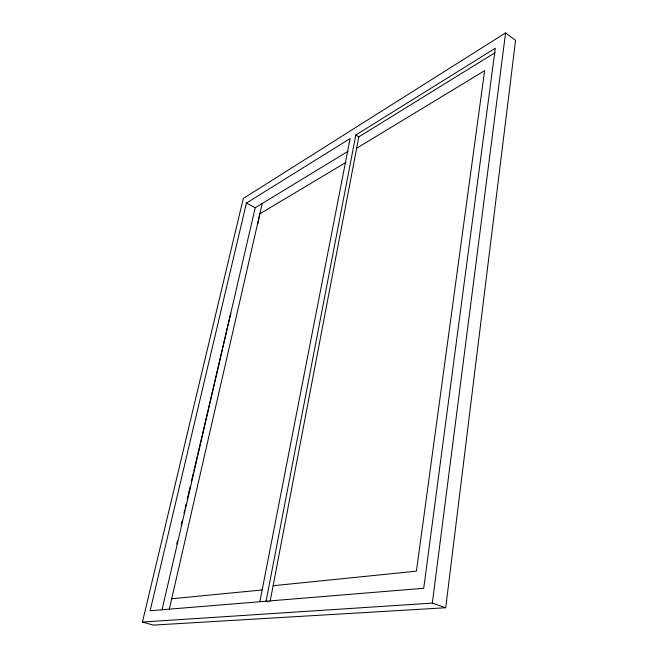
<?xml version="1.0" encoding="UTF-8"?>
<svg xmlns="http://www.w3.org/2000/svg" width="658" height="658" viewBox="0 0 658 658"><rect width="100%" height="100%" fill="white"/><g stroke="black" fill="none" stroke-linecap="round" stroke-linejoin="round"><path stroke-width="0.99" d="M445.713 607.737L515.568 40.368L505.583 32.9L243.296 198.461L142.432 622.04L153.388 625.1L445.713 607.737L432.314 603.123L142.432 622.04M432.314 603.123L505.583 32.9M270.125 601.437L358.824 136.864L495.022 52.706M259.877 601.725L350.122 138.55L246.429 203.075L150.147 610.723L423.727 588.285L495.31 48.207L355.814 135.013L266.071 601.215L268.003 601.815M257.772 223.786L259.861 213.809L345.944 162.419M169.262 609.431L262.213 203.519M162.024 609.867L255.197 207.788L348.115 151.233M176.755 543.985L177.463 540.991M181.197 525.002L182.134 521.013M184.01 513.018L184.709 510.024M185.178 508.025L186.107 504.028M187.283 499.027L190.088 487.043M191.256 482.051L193.362 473.053M193.83 471.054L197.334 456.068M197.803 454.078L230.769 313.208M356.644 148.256L484.617 70.686L416.415 571.185L273.128 585.727M171.705 598.764L261.925 589.979M246.429 203.075L255.197 207.788M355.814 135.013L358.824 136.864"/></g></svg>
